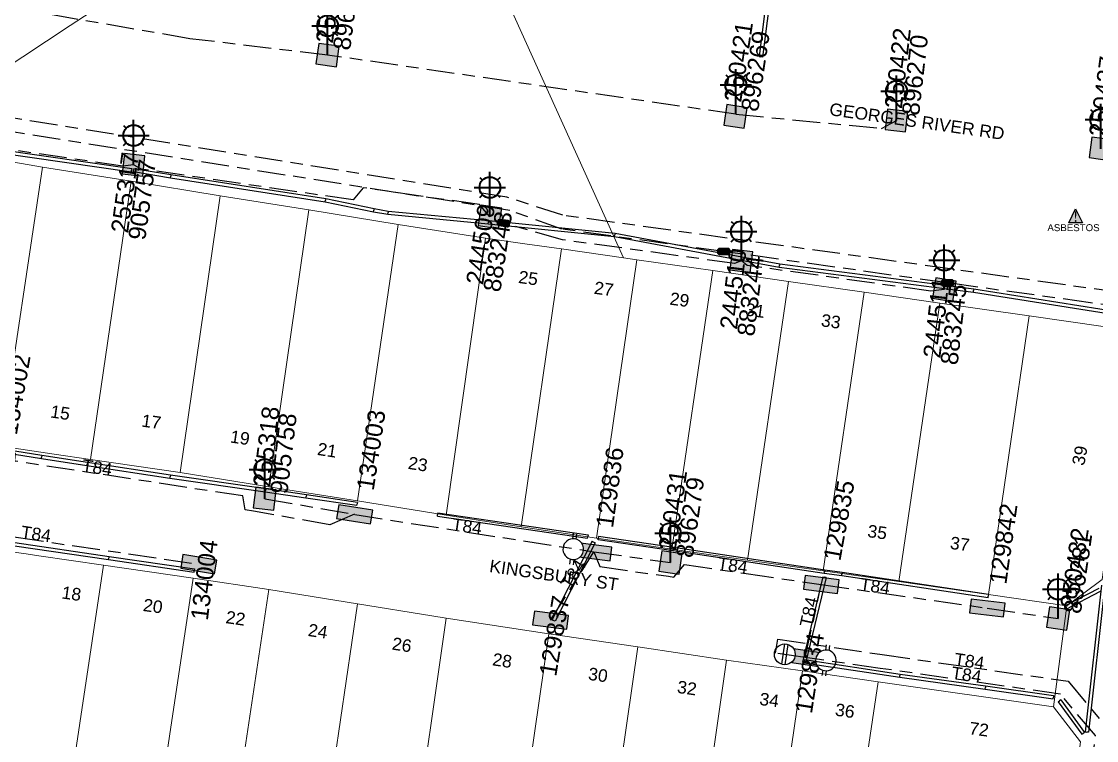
# Model space of a CAD drawing. Header units: metres. Extents: x 299140 to 300955, y 6226202 to 6227439.
# Drawn here: x 299967.4 to 300122.3, y 6226900.2 to 6227003.8 of the extents above; entities that cross this region are included whole.
import ezdxf
from ezdxf.enums import TextEntityAlignment as Align

# ---------------------------------------------------------------- set-up
doc = ezdxf.new("R2010")
doc.units = ezdxf.units.M
doc.linetypes.add('Cable Exist UG', pattern=[8.2, 4, -1.2, 1.8, -1.2])
doc.layers.get('0').update_dxf_attribs({"color": 6})
doc.layers.add('Cadastre Land Parcels_SP_EXT', color=9, linetype='Continuous', lineweight=5)
doc.layers.add('Cadastre Roads_SP_EXT', color=9, linetype='Continuous', lineweight=5)
for name, color, linetype in [('Duct_SP_EXT', 7, 'Continuous'), ('Equip_HV_EXT', 7, 'Continuous'), ('Equip_LV_EXT', 7, 'Continuous'), ('Equip_SL_EXT', 7, 'Continuous'), ('Equip_SP_SL_EXT', 7, 'Continuous'), ('Mains_HV_EXT', 7, 'Continuous'), ('Mains_LV_EXT', 7, 'Continuous'), ('Mains_LV_SL_EXT', 7, 'Continuous'), ('Mains_SL_EXT', 7, 'Continuous'), ('SupportsUG_SP_LV_EXT', 7, 'Continuous'), ('SupportsUG_SP_LV_SL_EXT', 7, 'Continuous')]:
    doc.layers.add(name, color=color, linetype=linetype)
doc.styles.add('COLUMN_LABEL', font='arial.ttf')
doc.styles.add('iecARIAL', font='arial.ttf', dxfattribs={"height": 2})
doc.styles.add('iecNAME', font='times.ttf')
doc.styles.add('POLE_LABEL', font='arial.ttf')
doc.styles.get("Standard").update_dxf_attribs({"font": 'arial.ttf'})

# ---------------------------------------------------------------- blocks, each defined once
blk = doc.blocks.new('COLUMN_EXT')
blk.add_hatch(color=256).paths.add_polyline_path([(-1.49, 1.48), (-1.49, -1.49), (1.48, -1.49), (1.48, 1.48)])
blk.add_lwpolyline([(-1.49, -1.49), (1.48, -1.49), (1.48, 1.48), (-1.49, 1.48)], close=True)
for tag, height, style, flags, p in [('ASSET_NUM', 2.5, 'COLUMN_LABEL', 8, (2, 2)), ('STRUCTURE_PLANT_NUMBER', 0.2, 'POLE_LABEL', 9, (1.81, 0.03)), ('STREET_CODE', 0.2, 'COLUMN_LABEL', 9, (1.81, -0.2))]:
    blk.add_attdef(tag, text='', height=height, dxfattribs=dict(style=style, flags=flags)).set_placement(p, align=Align.MIDDLE_LEFT)
at = {"flags": 9}
for tag, p in [('COLUMN_TYPE', (1.81, -0.4)), ('OWNED_BY', (1.81, -0.6)), ('STATE', (1.81, -0.8)), ('USAGE', (1.81, -1)), ('STREETNAME', (1.81, -1.6)), ('LEGEND', (1.81, -1.2)), ('LOCATION', (1.81, -1.4)), ('SUBURB', (1.81, -1.8)), ('NOTES', (1.81, -2))]:
    blk.add_attdef(tag, text='', height=0.2, dxfattribs=at).set_placement(p, align=Align.MIDDLE_LEFT)
at = {"flags": 1}
blk.add_attdef('Z', (1.81, -2.35), '', height=0.2, dxfattribs=at)
blk = doc.blocks.new('PILLAR_EXT')
blk.add_hatch(color=256).paths.add_polyline_path([(-2.475, 0.99), (-2.475, -0.99), (2.475, -0.99), (2.475, 0.99)])
blk.add_lwpolyline([(-2.475, -0.99), (2.475, -0.99), (2.475, 0.99), (-2.475, 0.99)], close=True)
at = {"style": 'iecARIAL', "flags": 8}
blk.add_attdef('ASSET_NUM', (1.5, 3.5), '', height=2.5, dxfattribs=at)
for tag, p, flags in [('OWNED_BY', (0, -0.2), 9), ('STATE', (0, -0.4), 9), ('SUPPORT_TYPE', (0, -0.6), 9), ('USAGE', (0, -0.8), 9), ('LEGEND', (0, -1), 9), ('LOCATION', (0, -1.2), 9), ('NOTES', (0, -1.4), 9), ('PARENT', (0, -1.6), 9), ('STREETNAME', (0, -1.8), 9), ('SUBURB', (0, -2), 1)]:
    blk.add_attdef(tag, p, '', height=0.2, dxfattribs=dict(flags=flags))
blk = doc.blocks.new('SL_LANTERN_EXT')
at = {"lineweight": 40}
for p, q in [((0, 1.97), (0, 6.47)), ((-1.46, 5.68), (-1.06, 5.28)), ((1.46, 5.68), (1.06, 5.28)), ((-2.25, 4.22), (2.25, 4.22)), ((-1.46, 2.76), (-1.06, 3.16)), ((1.46, 2.76), (1.06, 3.16)), ((0, 0), (0, 2.72))]:
    blk.add_line(p, q, dxfattribs=at)
blk.add_circle((0, 4.22), 1.5, dxfattribs=at)
at = {"style": 'iecARIAL', "flags": 8}
blk.add_attdef('ASSET_NUM', (1.5, 1.5), '', height=2.5, dxfattribs=at)
for tag, p, height, flags in [('OPERATING_VOLTAGE', (0.98, -1.65), 0.2, 9), ('CONSTRUCTED_VOLTAGE', (0.98, -0.65), 0.2, 9), ('CONTROL_TYPE', (0.98, -0.85), 0.2, 9), ('LANTERN_PURPOSE', (0.98, -1.05), 0.2, 9), ('LANTERN_TYPE', (0.98, -1.25), 0.2, 9), ('NO_PHASES', (0.98, -1.45), 0.2, 9), ('LNUMBER', (2.18, -3.25), 2.5, 8), ('ORIENTATION', (0.98, -1.85), 0.2, 9), ('OWNED_BY', (0.98, -2.05), 0.2, 9), ('STATE', (0.98, -2.25), 0.2, 9), ('USAGE', (0.98, -2.45), 0.2, 9), ('CEXIST', (0.98, -2.65), 0.2, 9), ('CNEW', (0.98, -2.85), 0.2, 9), ('CNUMBER', (0.98, -3.05), 0.2, 9), ('CREMOVE', (0.98, -3.25), 0.2, 9), ('CREPLACE', (0.98, -3.45), 0.2, 9), ('LKINGHEIGHT', (0.98, -3.65), 0.2, 9), ('LBRACKET', (0.98, -3.85), 0.2, 9), ('LBRACKETVOCAB', (0.98, -4.05), 0.2, 9), ('LCATEGORY', (0.98, -4.25), 0.2, 9), ('LCHARGE1', (0.98, -4.45), 0.2, 9), ('LCHARGE1PERCENT', (0.98, -4.65), 0.2, 9), ('LCHARGE2', (0.98, -4.85), 0.2, 9), ('LCHARGE2PERCENT', (0.98, -5.05), 0.2, 9), ('LCHARGE3', (0.98, -5.25), 0.2, 9), ('LCHARGE3PERCENT', (0.98, -5.45), 0.2, 9), ('LEXIST', (0.98, -5.65), 0.2, 9), ('LLAMP', (0.98, -5.85), 0.2, 9), ('LLAMPVOCAB', (0.98, -6.05), 0.2, 9), ('LMAST', (0.98, -6.25), 0.2, 9), ('LMASTVOCAB', (0.98, -6.45), 0.2, 9), ('LNEW', (0.98, -6.65), 0.2, 9), ('LANTNUMBER', (0.98, -6.85), 0.2, 9), ('LOUTREACH', (0.98, -7.25), 0.2, 9), ('LOUTREACHVOCAB', (0.98, -7.45), 0.2, 9), ('LRATECODE', (0.98, -7.65), 0.2, 9), ('LREMOVE', (0.98, -7.85), 0.2, 9), ('STREETNAME', (0.98, -9.25), 0.2, 9), ('SUBURB', (0.98, -9.45), 0.2, 1), ('LREPLACE', (0.98, -8.05), 0.2, 9), ('LTYPE', (0.98, -8.25), 0.2, 9), ('LTYPEVOCAB', (0.98, -8.45), 0.2, 9), ('LEGEND', (0.98, -8.65), 0.2, 9), ('LOCATION', (0.98, -8.85), 0.2, 9), ('NOTES', (0.98, -9.05), 0.2, 9)]:
    blk.add_attdef(tag, p, '', height=height, dxfattribs=dict(flags=flags))
blk = doc.blocks.new('HV_STJ_EXT')
h = blk.add_hatch(color=256)
edge = h.paths.add_edge_path()
edge.add_ellipse((-0.59, 0.13), major_axis=(0.226, 0.226), ratio=1, start_angle=45, end_angle=135)
edge.add_line((-0.91, 0.13), (-0.91, -0.13))
edge.add_ellipse((-0.59, -0.13), major_axis=(0.226, 0.226), ratio=1, start_angle=135, end_angle=225)
edge.add_line((-0.59, -0.45), (0.59, -0.45))
edge.add_ellipse((0.59, -0.13), major_axis=(-0.226, 0.226), ratio=1, start_angle=135, end_angle=225)
edge.add_line((0.91, -0.13), (0.91, 0.13))
edge.add_ellipse((0.59, 0.13), major_axis=(-0.226, 0.226), ratio=1, start_angle=225, end_angle=315)
edge.add_line((0.59, 0.45), (-0.59, 0.45))
blk.add_lwpolyline([(-0.91, 0.13), (-0.91, -0.13, 0.414214), (-0.59, -0.45), (0.59, -0.45, 0.414214), (0.91, -0.13), (0.91, 0.13, 0.414214), (0.59, 0.45), (-0.59, 0.45, 0.414214)], format="xyb", close=True)
for tag, flags, p in [('ORIENTATION', 9, (1.5, 0)), ('Z', 1, (1.5, -0.8)), ('USAGE', 9, (1.5, -0.2)), ('LEGEND', 9, (1.5, -0.4)), ('NOTES', 9, (1.5, -0.6))]:
    blk.add_attdef(tag, text='', height=0.2, dxfattribs=dict(flags=flags)).set_placement(p, align=Align.MIDDLE_LEFT)
blk = doc.blocks.new('SL_STJ_EXT')
h = blk.add_hatch(color=256)
edge = h.paths.add_edge_path()
edge.add_ellipse((-0.59, 0.13), major_axis=(0.226, 0.226), ratio=1, start_angle=45, end_angle=135)
edge.add_line((-0.91, 0.13), (-0.91, -0.13))
edge.add_ellipse((-0.59, -0.13), major_axis=(0.226, 0.226), ratio=1, start_angle=135, end_angle=225)
edge.add_line((-0.59, -0.45), (0.59, -0.45))
edge.add_ellipse((0.59, -0.13), major_axis=(-0.226, 0.226), ratio=1, start_angle=135, end_angle=225)
edge.add_line((0.91, -0.13), (0.91, 0.13))
edge.add_ellipse((0.59, 0.13), major_axis=(-0.226, 0.226), ratio=1, start_angle=225, end_angle=315)
edge.add_line((0.59, 0.45), (-0.59, 0.45))
blk.add_lwpolyline([(-0.91, 0.13), (-0.91, -0.13, 0.414214), (-0.59, -0.45), (0.59, -0.45, 0.414214), (0.91, -0.13), (0.91, 0.13, 0.414214), (0.59, 0.45), (-0.59, 0.45, 0.414214)], format="xyb", close=True)
at = {"flags": 1}
blk.add_attdef('Z', (0, 0), '', height=0.2, dxfattribs=at)
at = {"flags": 9}
for tag, p in [('ORIENTATION', (0, 0)), ('USAGE', (0, -0.2)), ('LEGEND', (0, -0.4)), ('NOTES', (0, -0.6))]:
    blk.add_attdef(tag, text='', height=0.2, dxfattribs=at).set_placement(p, align=Align.MIDDLE_LEFT)
blk = doc.blocks.new('WARNING_FEATURE_EXT')
h = blk.add_hatch(color=2)
h.dxf.hatch_style = 1
h.paths.add_polyline_path([(0, 1.99), (-0.99, 0), (1, 0)])
at = {"color": 18, "true_color": 0x000000}
blk.add_lwpolyline([(-0.99, 0), (0, 1.99), (1, 0)], close=True, dxfattribs=at)
at = {"color": 18, "true_color": 0x000000, "insert": (0, 0.87), "char_height": 1.5, "attachment_point": 5, "line_spacing_factor": 1.5, "style": 'iecNAME'}
blk.add_mtext_dynamic_manual_height_columns('!', width=1.5, gutter_width=4, heights=[0], dxfattribs=at)
at = {"color": 2, "flags": 1}
for tag, p in [('STATE', (1.19, 2.01)), ('HAZMAT_ID', (1.19, 0.72))]:
    blk.add_attdef(tag, p, '', height=0.8, dxfattribs=at)
at = {"color": 2}
blk.add_attdef('WARNING_TYPE', text='', height=1, dxfattribs=at).set_placement((-4.07, -1.22), (4.88, -1.22), align=Align.ALIGNED)
at = {"color": 2, "flags": 1}
blk.add_attdef('WARNING_DESC', text='', height=0.8, dxfattribs=at).set_placement((1.19, -0.56), align=Align.MIDDLE_CENTER)
blk = doc.blocks.new('LV_UG_LINKS_OPEN_EXT')
for p, q in [((-0.25, 1.47), (-0.25, 2.22)), ((0.25, 1.47), (0.25, 2.22)), ((-0.25, -1.47), (-0.25, -2.22)), ((0.25, -1.47), (0.25, -2.22))]:
    blk.add_line(p, q)
at = {"flags": 9}
for tag, p in [('ACTUAL_STATUS', (0, 0)), ('CONSTRUCTED_VOLTAGE', (0, -0.2)), ('OPERATING_VOLTAGE', (0, -0.6)), ('ORIENTATION', (0, -0.8)), ('STATE', (0, -1)), ('SWITCH_TYPE', (0, -1.2)), ('NO_PHASES', (0, -0.4)), ('USAGE', (0, -1.4)), ('NOTES', (0, -1.6))]:
    blk.add_attdef(tag, text='', height=0.2, dxfattribs=at).set_placement(p, align=Align.MIDDLE_LEFT)
at = {"flags": 1}
blk.add_attdef('Z', (0, 0), '', height=0.2, dxfattribs=at)
blk.add_wipeout([(-0.25, 1.47), (-0.43, 1.43), (-0.61, 1.36), (-0.77, 1.28), (-0.93, 1.17), (-1.07, 1.05), (-1.19, 0.9), (-1.29, 0.75), (-1.38, 0.58), (-1.44, 0.4), (-1.48, 0.22), (-1.49, 0.03), (-1.49, -0.16), (-1.45, -0.34), (-1.4, -0.52), (-1.32, -0.69), (-1.23, -0.85), (-1.11, -1), (-0.98, -1.13), (-0.83, -1.24), (-0.66, -1.34), (-0.49, -1.41), (-0.31, -1.46), (-0.13, -1.49), (0.06, -1.49), (0.25, -1.47), (0.43, -1.43), (0.61, -1.36), (0.77, -1.28), (0.93, -1.17), (1.07, -1.05), (1.19, -0.9), (1.29, -0.75), (1.38, -0.58), (1.44, -0.4), (1.48, -0.22), (1.49, -0.03), (1.49, 0.16), (1.45, 0.34), (1.4, 0.52), (1.32, 0.69), (1.23, 0.85), (1.11, 1), (0.98, 1.13), (0.83, 1.24), (0.66, 1.34), (0.49, 1.41), (0.31, 1.46), (0.13, 1.49), (-0.06, 1.49)])
blk.add_lwpolyline([(0, -1.49, 1), (0, 1.49, 1)], format="xyb", close=True)
blk = doc.blocks.new('LV_UG_LINKS_CLOSED_EXT')
blk.add_wipeout([(-1.06, 1.06), (-1.18, 0.92), (-1.29, 0.76), (-1.37, 0.59), (-1.43, 0.42), (-1.48, 0.23), (-1.49, 0.05), (-1.49, -0.14), (-1.46, -0.33), (-1.41, -0.51), (-1.33, -0.68), (-1.24, -0.84), (-1.12, -0.99), (-0.99, -1.12), (-0.84, -1.24), (-0.68, -1.33), (-0.51, -1.41), (-0.33, -1.46), (-0.14, -1.49), (0.05, -1.49), (0.23, -1.48), (0.42, -1.43), (0.59, -1.37), (0.76, -1.29), (0.92, -1.18), (1.06, -1.06), (1.18, -0.92), (1.29, -0.76), (1.37, -0.59), (1.43, -0.42), (1.48, -0.23), (1.49, -0.05), (1.49, 0.14), (1.46, 0.33), (1.41, 0.51), (1.33, 0.68), (1.24, 0.84), (1.12, 0.99), (0.99, 1.12), (0.84, 1.24), (0.68, 1.33), (0.51, 1.41), (0.33, 1.46), (0.14, 1.49), (-0.05, 1.49), (-0.23, 1.48), (-0.42, 1.43), (-0.59, 1.37), (-0.76, 1.29), (-0.92, 1.18)])
for p, q in [((-0.25, -1.48), (-0.25, 1.48)), ((0.25, -1.48), (0.25, 1.48))]:
    blk.add_line(p, q)
blk.add_circle((0, 0), 1.5)
at = {"flags": 9}
for tag, p in [('ACTUAL_STATUS', (0, 0)), ('CONSTRUCTED_VOLTAGE', (0, -0.2)), ('OPERATING_VOLTAGE', (0, -0.6)), ('ORIENTATION', (0, -0.8)), ('STATE', (0, -1)), ('SWITCH_TYPE', (0, -1.2)), ('NO_PHASES', (0, -0.4)), ('USAGE', (0, -1.4)), ('NOTES', (0, -1.6))]:
    blk.add_attdef(tag, text='', height=0.2, dxfattribs=at).set_placement(p, align=Align.MIDDLE_LEFT)
at = {"flags": 1}
blk.add_attdef('Z', (0, 0), '', height=0.2, dxfattribs=at)

msp = doc.modelspace()

# ---------------------------------------------------------------- linework, layer by layer
at = {"layer": 'Cadastre Land Parcels_SP_EXT', "linetype": 'Continuous'}
for points in [[(299970.42, 6226982.82), (299959.63, 6226984.71), (299953.54, 6226944.55), (299955.35, 6226944.22), (299957.17, 6226943.89), (299958.98, 6226943.58), (299960.8, 6226943.27), (299962.61, 6226942.97), (299964.43, 6226942.67), (299970.42, 6226982.82)], [(299983.22, 6226980.81), (299970.42, 6226982.82), (299964.43, 6226942.67), (299966.35, 6226942.37), (299968.27, 6226942.07), (299970.19, 6226941.78), (299972.12, 6226941.5), (299977.34, 6226940.74), (299983.22, 6226980.81)], [(299996.03, 6226978.69), (299983.22, 6226980.81), (299977.34, 6226940.74), (299990.25, 6226938.86), (299996.03, 6226978.69)], [(300008.83, 6226976.68), (299996.03, 6226978.69), (299990.25, 6226938.86), (300003.03, 6226936.8), (300008.83, 6226976.68)], [(300021.69, 6226974.57), (300008.83, 6226976.68), (300003.03, 6226936.8), (300015.8, 6226934.74), (300021.69, 6226974.57)], [(300034.28, 6226972.61), (300021.69, 6226974.57), (300015.8, 6226934.74), (300028.58, 6226932.68), (300034.28, 6226972.61)], [(300045.19, 6226971.04), (300039.93, 6226971.8), (300034.28, 6226972.61), (300028.58, 6226932.68), (300039.41, 6226931), (300045.19, 6226971.04)], [(300056.09, 6226969.48), (300054.15, 6226969.76), (300045.19, 6226971.04), (300039.41, 6226931), (300050.25, 6226929.4), (300056.09, 6226969.48)], [(300067, 6226967.92), (300056.09, 6226969.48), (300050.25, 6226929.4), (300061.11, 6226927.8), (300067, 6226967.92)], [(300077.91, 6226966.36), (300067, 6226967.92), (300061.11, 6226927.8), (300072.02, 6226926.24), (300077.91, 6226966.36)], [(300088.82, 6226964.8), (300077.91, 6226966.36), (300072.02, 6226926.24), (300082.92, 6226924.68), (300088.82, 6226964.8)], [(300099.72, 6226963.24), (300088.82, 6226964.8), (300082.92, 6226924.68), (300093.83, 6226923.12), (300099.72, 6226963.24)], [(300112.61, 6226961.4), (300099.72, 6226963.24), (300093.83, 6226923.12), (300106.72, 6226921.28), (300112.61, 6226961.4)], [(300123.1, 6226923.45), (300127.24, 6226953.28), (300127.45, 6226954.76), (300123.6, 6226959.83), (300112.61, 6226961.4), (300106.72, 6226921.28), (300118.02, 6226919.66), (300123.1, 6226923.45)], [(299979.23, 6226925.5), (299969.9, 6226926.85), (299968.1, 6226927.12), (299966.31, 6226927.39), (299960.91, 6226893.74), (299974.18, 6226891.82), (299979.23, 6226925.5)], [(299992.15, 6226923.63), (299979.23, 6226925.5), (299974.18, 6226891.82), (299981.09, 6226890.82), (299987.09, 6226889.96), (299992.15, 6226923.63)], [(300003.05, 6226922), (299992.15, 6226923.63), (299987.09, 6226889.96), (299992.33, 6226889.2), (299998.02, 6226888.38), (300003.05, 6226922)], [(300015.82, 6226919.94), (300003.05, 6226922), (299998.02, 6226888.38), (300005.62, 6226887.28), (300010.93, 6226886.51), (300015.82, 6226919.94)], [(300028.6, 6226917.88), (300026.51, 6226918.21), (300015.82, 6226919.94), (300010.93, 6226886.51), (300020.43, 6226885.14), (300023.85, 6226884.64), (300028.6, 6226917.88)], [(300043.37, 6226915.61), (300028.6, 6226917.88), (300023.85, 6226884.64), (300038.6, 6226882.32), (300043.37, 6226915.61)], [(300056.19, 6226913.72), (300043.37, 6226915.61), (300038.6, 6226882.32), (300049.45, 6226880.7), (300051.42, 6226880.41), (300056.19, 6226913.72)], [(300069.01, 6226911.83), (300056.19, 6226913.72), (300051.42, 6226880.41), (300064.24, 6226878.52), (300069.01, 6226911.83)], [(300079.92, 6226910.27), (300069.01, 6226911.83), (300064.24, 6226878.52), (300075.09, 6226876.92), (300079.92, 6226910.27)], [(300086.5, 6226879.18), (300088.22, 6226890.97), (300090.83, 6226908.71), (300079.92, 6226910.27), (300075.09, 6226876.92), (300085.94, 6226875.32), (300086.5, 6226879.18)], [(300119.98, 6226900.03), (300116.08, 6226905.1), (300090.83, 6226908.71), (300088.22, 6226890.97), (300118.35, 6226887.23), (300119.98, 6226900.03)]]:
    msp.add_lwpolyline(points, close=True, dxfattribs=at)
at = {"layer": 'Cadastre Roads_SP_EXT', "linetype": 'Continuous'}
for points in [[(299959.79, 6226985.84), (299950.37, 6226987.36), (299974.43, 6227003.22), (300001.37, 6227020.79), (299916.94, 6227032.59), (299916.14, 6227032.7), (299898.09, 6226995.39), (299897.38, 6226993.92), (299897.85, 6226993.91), (299898.32, 6226993.9), (299898.79, 6226993.88), (299899.26, 6226993.85), (299899.73, 6226993.82), (299900.19, 6226993.77), (299900.66, 6226993.72), (299901.13, 6226993.66), (299901.59, 6226993.59), (299910.26, 6226992.25), (299923.09, 6226990.27), (299935.92, 6226988.28), (299948.75, 6226986.3), (299959.63, 6226984.71), (299959.79, 6226985.84)], [(300123.66, 6226960.69), (300126.72, 6226982.12), (300130.31, 6227007.68), (300102.96, 6227011.45), (300079.5, 6227014.68), (300075.83, 6227015.33), (300051.91, 6227018.68), (300033.88, 6227021.21), (300033.14, 6227016.19), (300043.35, 6226993.63), (300053.67, 6226970.84), (300054.15, 6226969.76), (300056.09, 6226969.48), (300067, 6226967.92), (300077.91, 6226966.36), (300088.82, 6226964.8), (300099.72, 6226963.24), (300112.61, 6226961.4), (300123.6, 6226959.83), (300123.66, 6226960.69)]]:
    msp.add_lwpolyline(points, close=True, dxfattribs=at)
msp.add_lwpolyline([(299966.31, 6226927.39), (299968.1, 6226927.12), (299969.9, 6226926.85), (299979.23, 6226925.5), (299992.15, 6226923.63), (300003.05, 6226922), (300015.82, 6226919.94), (300026.51, 6226918.21), (300028.6, 6226917.88), (300043.37, 6226915.61), (300056.19, 6226913.72), (300069.01, 6226911.83), (300079.92, 6226910.27), (300090.83, 6226908.71), (300116.08, 6226905.1), (300118.02, 6226919.66), (300118.02, 6226919.66), (300106.72, 6226921.28), (300093.83, 6226923.12), (300082.92, 6226924.68), (300072.02, 6226926.24), (300061.11, 6226927.8), (300050.25, 6226929.4), (300039.41, 6226931), (300028.58, 6226932.68), (300015.8, 6226934.74), (300003.03, 6226936.8), (299990.25, 6226938.86), (299977.34, 6226940.74), (299972.12, 6226941.5), (299970.19, 6226941.78), (299968.27, 6226942.07), (299966.35, 6226942.37)], dxfattribs=at)
at = {"layer": 'Duct_SP_EXT'}
for p, q in [((300075.37, 6227012.04), (300073.7, 6226998.75)), ((300075.84, 6227011.98), (300074.18, 6226998.69)), ((300073.7, 6226998.75), (300073.94, 6226998.72)), ((300074.18, 6226998.69), (300073.94, 6226998.72)), ((299910.05, 6226992.6), (299983.25, 6226982.17)), ((299910.12, 6226993.08), (299983.32, 6226982.65)), ((299983.25, 6226982.17), (299983.28, 6226982.41)), ((299983.32, 6226982.65), (299983.28, 6226982.41)), ((299983.53, 6226982.18), (299983.57, 6226982.41)), ((299983.61, 6226982.65), (299983.57, 6226982.41)), ((299983.61, 6226982.65), (299988.94, 6226981.76)), ((299983.53, 6226982.18), (299988.87, 6226981.28)), ((299988.87, 6226981.28), (299988.91, 6226981.52)), ((299988.87, 6226981.28), (300011.16, 6226977.85)), ((299988.94, 6226981.76), (299988.91, 6226981.52)), ((299988.94, 6226981.76), (300011.25, 6226978.32)), ((300011.16, 6226977.85), (300011.2, 6226978.08)), ((300011.16, 6226977.85), (300018.12, 6226976.4)), ((300011.25, 6226978.32), (300011.2, 6226978.08)), ((300011.25, 6226978.32), (300018.21, 6226976.87)), ((300018.12, 6226976.4), (300018.16, 6226976.64)), ((300018.12, 6226976.4), (300018.16, 6226976.64)), ((300018.12, 6226976.4), (300020.19, 6226976.04)), ((300018.21, 6226976.88), (300018.16, 6226976.64)), ((300018.21, 6226976.87), (300018.16, 6226976.64)), ((300018.21, 6226976.88), (300020.26, 6226976.51)), ((300020.19, 6226976.04), (300020.23, 6226976.28)), ((300020.26, 6226976.51), (300020.23, 6226976.28)), ((300020.26, 6226976.51), (300034.71, 6226975.13)), ((300020.19, 6226976.04), (300034.67, 6226974.65)), ((300034.67, 6226974.65), (300034.69, 6226974.89)), ((300034.67, 6226974.65), (300034.69, 6226974.89)), ((300034.67, 6226974.65), (300052.87, 6226972.86)), ((300034.71, 6226975.13), (300034.69, 6226974.89)), ((300034.72, 6226975.13), (300034.69, 6226974.89)), ((300034.72, 6226975.13), (300052.94, 6226973.33)), ((300052.94, 6226973.33), (300052.91, 6226973.09)), ((300052.94, 6226973.33), (300071.21, 6226969.92)), ((300052.87, 6226972.86), (300052.91, 6226973.09)), ((300052.87, 6226972.86), (300071.12, 6226969.44)), ((300071.12, 6226969.44), (300071.16, 6226969.68)), ((300071.12, 6226969.44), (300071.16, 6226969.68)), ((300071.12, 6226969.44), (300076.57, 6226968.42)), ((300071.21, 6226969.92), (300071.16, 6226969.68)), ((300071.21, 6226969.92), (300071.16, 6226969.68)), ((300071.21, 6226969.92), (300076.65, 6226968.9)), ((300076.57, 6226968.42), (300076.61, 6226968.66)), ((300076.65, 6226968.9), (300076.61, 6226968.66)), ((300076.65, 6226968.9), (300100.48, 6226965.84)), ((300076.57, 6226968.42), (300100.41, 6226965.36)), ((300100.41, 6226965.36), (300100.45, 6226965.6)), ((300100.41, 6226965.36), (300100.45, 6226965.6)), ((300100.41, 6226965.36), (300104.56, 6226964.83)), ((300100.48, 6226965.84), (300100.45, 6226965.6)), ((300100.48, 6226965.84), (300100.45, 6226965.6)), ((300100.48, 6226965.84), (300104.62, 6226965.31)), ((300104.56, 6226964.83), (300104.59, 6226965.07)), ((300104.56, 6226964.83), (300126.94, 6226961.27)), ((300104.62, 6226965.31), (300104.59, 6226965.07)), ((300104.62, 6226965.31), (300127.02, 6226961.74)), ((299970.34, 6226941.29), (299964.02, 6226942.3)), ((299970.27, 6226940.82), (299963.94, 6226941.83)), ((299970.27, 6226940.82), (299970.3, 6226941.05)), ((299976.83, 6226939.81), (299970.27, 6226940.82)), ((299970.34, 6226941.29), (299970.3, 6226941.05)), ((299976.91, 6226940.29), (299970.34, 6226941.29)), ((299976.83, 6226939.81), (299976.87, 6226940.05)), ((299976.83, 6226939.81), (299976.87, 6226940.05)), ((299988.8, 6226937.99), (299976.83, 6226939.81)), ((299976.91, 6226940.29), (299976.87, 6226940.05)), ((299976.91, 6226940.29), (299976.87, 6226940.05)), ((299988.87, 6226938.46), (299976.91, 6226940.29)), ((299988.8, 6226937.99), (299988.83, 6226938.22)), ((300002.52, 6226936), (299988.8, 6226937.99)), ((299988.87, 6226938.46), (299988.83, 6226938.22)), ((300002.59, 6226936.48), (299988.87, 6226938.46)), ((300002.52, 6226936), (300002.55, 6226936.24)), ((300002.52, 6226936), (300002.55, 6226936.24)), ((300008.39, 6226935.16), (300002.52, 6226936)), ((300002.59, 6226936.48), (300002.55, 6226936.24)), ((300002.59, 6226936.48), (300002.55, 6226936.24)), ((300008.46, 6226935.63), (300002.59, 6226936.48)), ((300008.39, 6226935.16), (300008.42, 6226935.39)), ((300015.74, 6226934.07), (300008.39, 6226935.16)), ((300008.46, 6226935.63), (300008.42, 6226935.39)), ((300015.81, 6226934.54), (300008.46, 6226935.63)), ((300015.81, 6226934.54), (300015.77, 6226934.31)), ((300015.74, 6226934.07), (300015.77, 6226934.31)), ((300027.4, 6226933.02), (300027.36, 6226932.78)), ((300027.33, 6226932.54), (300027.36, 6226932.78)), ((299966.39, 6226928.27), (299979.95, 6226926.29)), ((299966.47, 6226928.75), (299980.02, 6226926.76)), ((300049.63, 6226928.94), (300049.84, 6226928.83)), ((300050.06, 6226928.72), (300049.84, 6226928.83)), ((300050.48, 6226929.14), (300050.52, 6226929.38)), ((300061.29, 6226927.54), (300050.48, 6226929.14)), ((300050.55, 6226929.62), (300050.52, 6226929.38)), ((300061.36, 6226928.02), (300050.55, 6226929.62)), ((299980.02, 6226926.76), (299979.99, 6226926.53)), ((299980.02, 6226926.76), (299979.99, 6226926.53)), ((299980.02, 6226926.76), (299992.34, 6226924.96)), ((300061.29, 6226927.54), (300061.33, 6226927.78)), ((300061.29, 6226927.54), (300061.33, 6226927.78)), ((300083.07, 6226924.31), (300061.29, 6226927.54)), ((300061.36, 6226928.02), (300061.33, 6226927.78)), ((300061.36, 6226928.02), (300061.33, 6226927.78)), ((300083.14, 6226924.79), (300061.36, 6226928.02)), ((299979.95, 6226926.29), (299979.99, 6226926.53)), ((299979.95, 6226926.29), (299979.99, 6226926.53)), ((299979.95, 6226926.29), (299992.27, 6226924.49)), ((299992.27, 6226924.49), (299992.3, 6226924.72)), ((299992.34, 6226924.96), (299992.3, 6226924.72)), ((300082.87, 6226923.81), (300083.1, 6226923.75)), ((300083.07, 6226924.31), (300083.11, 6226924.55)), ((300083.07, 6226924.31), (300083.11, 6226924.55)), ((300085.59, 6226923.94), (300083.07, 6226924.31)), ((300083.34, 6226923.7), (300083.1, 6226923.75)), ((300083.14, 6226924.79), (300083.11, 6226924.55)), ((300083.14, 6226924.79), (300083.11, 6226924.55)), ((300085.66, 6226924.42), (300083.14, 6226924.79)), ((300085.59, 6226923.94), (300085.62, 6226924.18)), ((300106.68, 6226920.8), (300085.59, 6226923.94)), ((300085.66, 6226924.42), (300085.62, 6226924.18)), ((300106.75, 6226921.27), (300085.66, 6226924.42)), ((300122.62, 6226922.14), (300117.79, 6226919.63)), ((300123.02, 6226922.62), (300120.66, 6226901.49)), ((300123.5, 6226922.56), (300121.13, 6226901.44)), ((300106.68, 6226920.8), (300106.71, 6226921.03)), ((300106.75, 6226921.27), (300106.71, 6226921.03)), ((300122.84, 6226921.72), (300117.87, 6226919.13)), ((300117.69, 6226919.15), (300117.72, 6226919.39)), ((300117.87, 6226919.13), (300117.69, 6226919.15)), ((300117.75, 6226919.63), (300117.72, 6226919.39)), ((300117.79, 6226919.63), (300117.75, 6226919.63)), ((300117.79, 6226919.63), (300117.83, 6226919.38)), ((300117.87, 6226919.13), (300117.83, 6226919.38)), ((300043.86, 6226917.65), (300044.07, 6226917.54)), ((300044.29, 6226917.43), (300044.07, 6226917.54)), ((300079.92, 6226911.52), (300080.15, 6226911.46)), ((300080.38, 6226911.4), (300080.15, 6226911.46)), ((300080.17, 6226911.44), (300080.2, 6226911.67)), ((300080.24, 6226911.91), (300080.2, 6226911.67)), ((300094.01, 6226909.81), (300093.98, 6226909.58)), ((300094.01, 6226909.81), (300106.31, 6226908.11)), ((300093.94, 6226909.34), (300093.98, 6226909.58)), ((300093.94, 6226909.34), (300106.24, 6226907.64)), ((300106.31, 6226908.11), (300106.28, 6226907.88)), ((300106.31, 6226908.11), (300116.11, 6226906.71)), ((300106.24, 6226907.64), (300106.28, 6226907.88)), ((300106.24, 6226907.64), (300116.05, 6226906.24)), ((300116.11, 6226906.71), (300116.08, 6226906.47)), ((300116.05, 6226906.24), (300116.08, 6226906.47)), ((300116.79, 6226905.83), (300116.98, 6226905.97)), ((300116.79, 6226905.83), (300120.19, 6226901.13)), ((300117.17, 6226906.12), (300116.98, 6226905.97)), ((300117.17, 6226906.12), (300120.57, 6226901.41)), ((300120.19, 6226901.13), (300120.38, 6226901.27)), ((300120.57, 6226901.41), (300120.38, 6226901.27)), ((300120.66, 6226901.49), (300120.9, 6226901.46)), ((300121.13, 6226901.44), (300120.9, 6226901.46))]:
    msp.add_line(p, q, dxfattribs=at)
at = {"layer": 'Mains_HV_EXT', "linetype": 'Cable Exist UG'}
for points in [[(300126.11, 6226966.68), (300125.93, 6226964.74), (300045.41, 6226975.9), (300037.36, 6226978.51), (299946.93, 6226992.95), (299946.93, 6226992.95), (299907.65, 6226998.98)], [(300068.59, 6226970.68), (300045.27, 6226973.9), (300037.78, 6226976.58), (299947.11, 6226990.9), (299947.11, 6226990.9), (299910.78, 6226996.48)], [(300100.83, 6226966.15), (300068.59, 6226970.68)], [(300356.81, 6226950.1), (300356.82, 6226950.06), (300356.84, 6226947.47), (300349.01, 6226947.82), (300334.15, 6226948.1), (300261.09, 6226943.29), (300159.32, 6226957.74), (300121.44, 6226963.29), (300100.83, 6226966.15)]]:
    msp.add_lwpolyline(points, dxfattribs=at)
at = {"layer": 'Mains_LV_EXT', "linetype": 'Cable Exist UG'}
for points in [[(300015.41, 6226932.82), (300011.82, 6226931.31), (300011.82, 6226931.31), (300000.84, 6226933.27), (299999.64, 6226933.45), (299999.32, 6226935.46), (299963.99, 6226940.85)], [(299939.32, 6226934.56), (299945.89, 6226933.14), (299945.89, 6226933.14), (299952.28, 6226931.74), (299966.62, 6226929.51), (299987.96, 6226926.38), (299992.95, 6226925.65)], [(300049.89, 6226927.43), (300050.74, 6226925.29), (300050.74, 6226925.29), (300060.61, 6226923.89), (300061.41, 6226923.79), (300062.93, 6226925.57), (300062.93, 6226925.57), (300071.81, 6226924.3), (300082.65, 6226922.71)], [(300082.65, 6226922.71), (300106.56, 6226919.31)]]:
    msp.add_lwpolyline(points, dxfattribs=at)
at = {"layer": 'Mains_LV_SL_EXT', "linetype": 'Cable Exist UG'}
for points in [[(300002.47, 6226935.06), (300015.41, 6226932.82)], [(300049.89, 6226927.43), (300060.9, 6226925.87)], [(300106.56, 6226919.31), (300116.78, 6226917.81)]]:
    msp.add_lwpolyline(points, dxfattribs=at)
at = {"layer": 'Mains_SL_EXT', "linetype": 'Cable Exist UG'}
for points in [[(300011.51, 6226998.97), (299991.67, 6227001.33), (299966.47, 6227005.68), (299951.15, 6227010.87), (299948.27, 6227011.86)], [(300070.33, 6226990.45), (300011.51, 6226998.97)], [(299983.53, 6226983.18), (299982.03, 6226982.97), (299928.03, 6226990.88), (299928.03, 6226990.88), (299923.06, 6226991.61), (299911.83, 6226993.29), (299910.29, 6226993.99)], [(300070.33, 6226990.45), (300091.32, 6226988.41), (300093.48, 6226989.56)], [(300034.9, 6226975.68), (300033.4, 6226977.43), (300033.4, 6226977.43), (300016.62, 6226979.86), (300015.19, 6226978.1), (299984.7, 6226982.56), (299983.53, 6226983.18)], [(300071.13, 6226969.33), (300070.16, 6226968.94), (300070.16, 6226968.94), (300045.34, 6226972.37), (300036.86, 6226974.77)], [(300100.37, 6226965.2), (300098.42, 6226964.98), (300098.42, 6226964.98), (300071.97, 6226968.67), (300071.13, 6226969.33)]]:
    msp.add_lwpolyline(points, dxfattribs=at)

# ---------------------------------------------------------------- block references
at = {"layer": 'Duct_SP_EXT'}
ref = msp.add_blockref('WARNING_FEATURE_EXT', (300119.29, 6226974.83), dxfattribs=at)
ref.add_attrib('WARNING_TYPE', 'ASBESTOS', (300115.22, 6226973.61), dxfattribs={"layer": '0', "color": 2, "height": 1})
at = {"layer": 'Equip_HV_EXT'}
for p in [(300068.59, 6226970.68), (300100.83, 6226966.15)]:
    msp.add_blockref('HV_STJ_EXT', p, dxfattribs=at)
at = {"layer": 'Equip_SL_EXT', "rotation": 351.8198343614324}
msp.add_blockref('SL_STJ_EXT', (300036.86, 6226974.77), dxfattribs=at)
at = {"layer": 'Equip_SP_SL_EXT'}
ref = msp.add_blockref('SL_LANTERN_EXT', (300011.51, 6226998.97), dxfattribs=at)
ref.add_attrib('ASSET_NUM', '250420', dxfattribs={"layer": '0', "height": 2.5, "rotation": 82.4762, "style": 'iecARIAL'}).set_placement((300013.01, 6227000.47), align=Align.BOTTOM_LEFT)
ref = msp.add_blockref('SL_LANTERN_EXT', (300070.33, 6226990.45), dxfattribs=at)
ref.add_attrib('ASSET_NUM', '250421', dxfattribs={"layer": '0', "height": 2.5, "rotation": 81.459, "style": 'iecARIAL'}).set_placement((300071.83, 6226991.95), align=Align.BOTTOM_LEFT)
ref = msp.add_blockref('SL_LANTERN_EXT', (300093.48, 6226989.56), dxfattribs=at)
ref.add_attrib('ASSET_NUM', '250422', dxfattribs={"layer": '0', "height": 2.5, "rotation": 83.4802, "style": 'iecARIAL'}).set_placement((300094.98, 6226991.06), align=Align.BOTTOM_LEFT)
ref = msp.add_blockref('SL_LANTERN_EXT', (300122.9, 6226985.47), dxfattribs=at)
ref.add_attrib('ASSET_NUM', '250427', dxfattribs={"layer": '0', "height": 2.5, "rotation": 82.0852, "style": 'iecARIAL'}).set_placement((300124.4, 6226986.97), align=Align.BOTTOM_LEFT)
ref = msp.add_blockref('SL_LANTERN_EXT', (299983.57, 6226983.17), dxfattribs=at)
ref.add_attrib('ASSET_NUM', '255317', dxfattribs={"layer": '0', "height": 2.5, "rotation": 82.2214, "style": 'iecARIAL'}).set_placement((299985.07, 6226984.67), align=Align.BOTTOM_RIGHT)
ref = msp.add_blockref('SL_LANTERN_EXT', (300034.9, 6226975.68), dxfattribs=at)
ref.add_attrib('ASSET_NUM', '244509', dxfattribs={"layer": '0', "height": 2.5, "rotation": 81.3579, "style": 'iecARIAL'}).set_placement((300036.4, 6226977.18), align=Align.BOTTOM_RIGHT)
ref = msp.add_blockref('SL_LANTERN_EXT', (300071.13, 6226969.33), dxfattribs=at)
ref.add_attrib('ASSET_NUM', '244510', dxfattribs={"layer": '0', "height": 2.5, "rotation": 83.1572, "style": 'iecARIAL'}).set_placement((300072.63, 6226970.83), align=Align.BOTTOM_RIGHT)
ref = msp.add_blockref('SL_LANTERN_EXT', (300100.37, 6226965.2), dxfattribs=at)
ref.add_attrib('ASSET_NUM', '244511', dxfattribs={"layer": '0', "height": 2.5, "rotation": 83.3941, "style": 'iecARIAL'}).set_placement((300101.87, 6226966.7), align=Align.BOTTOM_RIGHT)
ref = msp.add_blockref('SL_LANTERN_EXT', (300002.47, 6226935.06), dxfattribs=at)
ref.add_attrib('ASSET_NUM', '255318', dxfattribs={"layer": '0', "height": 2.5, "rotation": 83.1855, "style": 'iecARIAL'}).set_placement((300003.97, 6226936.56), align=Align.BOTTOM_LEFT)
ref = msp.add_blockref('SL_LANTERN_EXT', (300060.9, 6226925.87), dxfattribs=at)
ref.add_attrib('ASSET_NUM', '250431', dxfattribs={"layer": '0', "height": 2.5, "rotation": 81.7609, "style": 'iecARIAL'}).set_placement((300062.4, 6226927.37), align=Align.BOTTOM_LEFT)
ref = msp.add_blockref('SL_LANTERN_EXT', (300116.78, 6226917.81), dxfattribs=at)
ref.add_attrib('ASSET_NUM', '250432', dxfattribs={"layer": '0', "height": 2.5, "rotation": 81.7096, "style": 'iecARIAL'}).set_placement((300118.28, 6226919.31), align=Align.MIDDLE_LEFT)
at = {"layer": 'SupportsUG_SP_LV_EXT'}
ref = msp.add_blockref('PILLAR_EXT', (299963.99, 6226940.85), dxfattribs=dict(at, rotation=354.6223139177712))
ref.add_attrib('ASSET_NUM', '134002', dxfattribs={"layer": '0', "height": 2.5, "rotation": 80.0274, "style": 'iecARIAL'}).set_placement((299965.49, 6226944.35), align=Align.MIDDLE_LEFT)
ref = msp.add_blockref('PILLAR_EXT', (300015.41, 6226932.82), dxfattribs=dict(at, rotation=351.2737891612497))
ref.add_attrib('ASSET_NUM', '134003', dxfattribs={"layer": '0', "height": 2.5, "rotation": 81.427, "style": 'iecARIAL'}).set_placement((300016.91, 6226936.32), align=Align.MIDDLE_LEFT)
ref = msp.add_blockref('PILLAR_EXT', (300049.89, 6226927.43), dxfattribs=dict(at, rotation=352.8636438560513))
ref.add_attrib('ASSET_NUM', '129836', dxfattribs={"layer": '0', "height": 2.5, "rotation": 82.3025, "style": 'iecARIAL'}).set_placement((300051.39, 6226930.93), align=Align.MIDDLE_LEFT)
ref = msp.add_blockref('PILLAR_EXT', (300082.65, 6226922.71), dxfattribs=dict(at, rotation=353.141343803208))
ref.add_attrib('ASSET_NUM', '129835', dxfattribs={"layer": '0', "height": 2.5, "rotation": 79.6843, "style": 'iecARIAL'}).set_placement((300084.15, 6226926.21), align=Align.MIDDLE_LEFT)
ref = msp.add_blockref('PILLAR_EXT', (300106.56, 6226919.31), dxfattribs=dict(at, rotation=353.1751850489885))
ref.add_attrib('ASSET_NUM', '129842', dxfattribs={"layer": '0', "height": 2.5, "rotation": 81.9491, "style": 'iecARIAL'}).set_placement((300108.06, 6226922.81), align=Align.MIDDLE_LEFT)
ref = msp.add_blockref('PILLAR_EXT', (299992.95, 6226925.65), dxfattribs=dict(at, rotation=170.610716477312))
ref.add_attrib('ASSET_NUM', '134004', dxfattribs={"layer": '0', "height": 2.5, "rotation": 82.8885, "style": 'iecARIAL'}).set_placement((299994.45, 6226929.15), align=Align.MIDDLE_RIGHT)
ref = msp.add_blockref('PILLAR_EXT', (300043.64, 6226917.56), dxfattribs=dict(at, rotation=172.5802983963161))
ref.add_attrib('ASSET_NUM', '129837', dxfattribs={"layer": '0', "height": 2.5, "rotation": 80.4525, "style": 'iecARIAL'}).set_placement((300045.14, 6226921.06), align=Align.MIDDLE_RIGHT)
ref = msp.add_blockref('PILLAR_EXT', (300080.34, 6226912.21), dxfattribs=dict(at, rotation=171.6498734431387))
ref.add_attrib('ASSET_NUM', '129834', dxfattribs={"layer": '0', "height": 2.5, "rotation": 81.1584, "style": 'iecARIAL'}).set_placement((300081.84, 6226915.71), align=Align.MIDDLE_RIGHT)
at = {"layer": 'SupportsUG_SP_LV_SL_EXT'}
ref = msp.add_blockref('COLUMN_EXT', (300011.51, 6226998.97), dxfattribs=dict(at, rotation=352.4761797416505))
ref.add_attrib('ASSET_NUM', '896268', dxfattribs={"layer": '0', "height": 2.5, "rotation": 82.4762, "style": 'COLUMN_LABEL'}).set_placement((300013.51, 6226999.72), align=Align.MIDDLE_LEFT)
ref = msp.add_blockref('COLUMN_EXT', (300070.29, 6226990.14), dxfattribs=dict(at, rotation=171.4589719302922))
ref.add_attrib('ASSET_NUM', '896269', dxfattribs={"layer": '0', "height": 2.5, "rotation": 81.459, "style": 'COLUMN_LABEL'}).set_placement((300072.29, 6226990.89), align=Align.MIDDLE_LEFT)
ref = msp.add_blockref('COLUMN_EXT', (300093.48, 6226989.56), dxfattribs=dict(at, rotation=353.5712524789549))
ref.add_attrib('ASSET_NUM', '896270', dxfattribs={"layer": '0', "height": 2.5, "rotation": 83.4802, "style": 'COLUMN_LABEL'}).set_placement((300095.48, 6226990.31), align=Align.MIDDLE_LEFT)
ref = msp.add_blockref('COLUMN_EXT', (300122.9, 6226985.47), dxfattribs=dict(at, rotation=172.0852208590339))
ref.add_attrib('ASSET_NUM', '896275', dxfattribs={"layer": '0', "height": 2.5, "rotation": 82.0852, "style": 'COLUMN_LABEL'}).set_placement((300124.9, 6226986.22), align=Align.MIDDLE_LEFT)
ref = msp.add_blockref('COLUMN_EXT', (299983.57, 6226983.17), dxfattribs=dict(at, rotation=353.7590743391152))
ref.add_attrib('ASSET_NUM', '905757', dxfattribs={"layer": '0', "height": 2.5, "rotation": 82.2214, "style": 'COLUMN_LABEL'}).set_placement((299985.57, 6226983.92), align=Align.MIDDLE_RIGHT)
ref = msp.add_blockref('COLUMN_EXT', (300034.9, 6226975.68), dxfattribs=dict(at, rotation=350.9804765192487))
ref.add_attrib('ASSET_NUM', '883243', dxfattribs={"layer": '0', "height": 2.5, "rotation": 81.3579, "style": 'COLUMN_LABEL'}).set_placement((300036.9, 6226976.43), align=Align.MIDDLE_RIGHT)
ref = msp.add_blockref('COLUMN_EXT', (300071.13, 6226969.33), dxfattribs=dict(at, rotation=352.6942407118188))
ref.add_attrib('ASSET_NUM', '883244', dxfattribs={"layer": '0', "height": 2.5, "rotation": 83.1572, "style": 'COLUMN_LABEL'}).set_placement((300073.13, 6226970.08), align=Align.MIDDLE_RIGHT)
ref = msp.add_blockref('COLUMN_EXT', (300100.37, 6226965.2), dxfattribs=dict(at, rotation=350.789109025777))
ref.add_attrib('ASSET_NUM', '883245', dxfattribs={"layer": '0', "height": 2.5, "rotation": 83.3941, "style": 'COLUMN_LABEL'}).set_placement((300102.37, 6226965.95), align=Align.MIDDLE_RIGHT)
ref = msp.add_blockref('COLUMN_EXT', (300002.47, 6226935.06), dxfattribs=dict(at, rotation=353.0776538428129))
ref.add_attrib('ASSET_NUM', '905758', dxfattribs={"layer": '0', "height": 2.5, "rotation": 83.1855, "style": 'COLUMN_LABEL'}).set_placement((300004.47, 6226935.81), align=Align.MIDDLE_LEFT)
ref = msp.add_blockref('COLUMN_EXT', (300060.9, 6226925.87), dxfattribs=dict(at, rotation=171.6497973988263))
ref.add_attrib('ASSET_NUM', '896279', dxfattribs={"layer": '0', "height": 2.5, "rotation": 81.7609, "style": 'COLUMN_LABEL'}).set_placement((300062.9, 6226926.62), align=Align.MIDDLE_LEFT)
ref = msp.add_blockref('COLUMN_EXT', (300116.78, 6226917.81), dxfattribs=dict(at, rotation=351.7096137840065))
ref.add_attrib('ASSET_NUM', '896281', dxfattribs={"layer": '0', "height": 2.5, "rotation": 81.7096, "style": 'COLUMN_LABEL'}).set_placement((300118.78, 6226918.56), align=Align.MIDDLE_LEFT)

# ---------------------------------------------------------------- texts
at = {"layer": 'Cadastre Land Parcels_SP_EXT'}
for s, rotation, p in [('25', 352.1578, (300038.92, 6226966.16)), ('27', 352.1977, (300049.82, 6226964.6)), ('29', 352.1944, (300060.72, 6226963.04)), ('31', 352.1955, (300071.62, 6226961.48)), ('33', 352.1949, (300082.53, 6226959.92)), ('15', 351.5073, (299971.48, 6226946.79)), ('17', 352.0644, (299984.62, 6226945.47)), ('19', 351.5073, (299997.38, 6226943.18)), ('21', 351.2147, (300009.93, 6226941.39)), ('39', 79.0797, (300120.51, 6226939.75)), ('23', 351.3392, (300023.01, 6226939.38)), ('35', 352.1992, (300089.21, 6226929.56)), ('37', 352.1971, (300101.11, 6226927.86)), ('18', 352.1113, (299973.11, 6226920.71)), ('20', 352.1143, (299984.84, 6226918.91)), ('22', 351.8827, (299996.75, 6226917.16)), ('24', 351.3361, (300008.6, 6226915.31)), ('26', 351.3295, (300020.7, 6226913.35)), ('28', 351.6851, (300035.17, 6226911.08)), ('30', 351.98, (300048.97, 6226909)), ('32', 351.9837, (300061.79, 6226907.11)), ('34', 352.1949, (300073.65, 6226905.38)), ('36', 352.1998, (300084.55, 6226903.83)), ('72', 352.1977, (300103.87, 6226901.16))]:
    msp.add_text(s, height=1.8, rotation=rotation, dxfattribs=at).set_placement(p)
at = {"layer": 'Cadastre Roads_SP_EXT'}
for s, rotation, p in [('GEORGES RIVER RD', 351.9094, (300083.72, 6226990.33)), ('KINGSBURY ST', 351.616, (300034.74, 6226924.53))]:
    msp.add_text(s, height=1.8, rotation=rotation, dxfattribs=at).set_placement(p)
at = {"layer": 'Mains_LV_EXT'}
for rotation, p in [(351.2648, (299976.03, 6226939)), (351.7895, (300029.33, 6226930.51)), (351.6714, (299967.23, 6226929.42)), (351.6499, (300067.6, 6226924.9)), (351.6498, (300088.11, 6226921.89)), (77.7063, (300081.27, 6226916.46)), (351.65, (300101.71, 6226911.1)), (351.65, (300101.29, 6226909.14))]:
    msp.add_text('T84', height=1.8, rotation=rotation, dxfattribs=at).set_placement(p)

# ---------------------------------------------------------------- next in the draw order: block references
at = {"layer": 'Equip_LV_EXT'}
for name, p, rotation in [('LV_UG_LINKS_OPEN_EXT', (300046.91, 6226927.8), 352.8636438560513), ('LV_UG_LINKS_CLOSED_EXT', (300077.38, 6226912.65), 171.6498734431387), ('LV_UG_LINKS_OPEN_EXT', (300083.31, 6226911.78), 171.6498734431387)]:
    msp.add_blockref(name, p, dxfattribs=dict(at, rotation=rotation))

# ---------------------------------------------------------------- next in the draw order: linework, layer by layer
at = {"layer": 'Duct_SP_EXT'}
for p, q in [((300027.4, 6226933.02), (300049.05, 6226929.86)), ((300027.33, 6226932.54), (300048.98, 6226929.39)), ((300049.05, 6226929.86), (300049.01, 6226929.63)), ((300049.63, 6226928.94), (300043.86, 6226917.65)), ((300050.06, 6226928.72), (300044.29, 6226917.43)), ((300048.98, 6226929.39), (300049.01, 6226929.63)), ((300082.87, 6226923.81), (300079.92, 6226911.52)), ((300083.34, 6226923.7), (300080.38, 6226911.4)), ((300080.17, 6226911.44), (300093.94, 6226909.34)), ((300080.24, 6226911.91), (300094.01, 6226909.81))]:
    msp.add_line(p, q, dxfattribs=at)
at = {"layer": 'Mains_LV_EXT', "linetype": 'Cable Exist UG'}
for points in [[(300015.44, 6226932.78), (300049.89, 6226927.43)], [(300043.64, 6226917.56), (300049.89, 6226927.43)], [(300080.34, 6226912.21), (300082.65, 6226922.71)], [(300118.9, 6226875.33), (300120.46, 6226887.57), (300120.46, 6226887.57), (300122.16, 6226900.95), (300117.11, 6226906.92), (300091.14, 6226910.63), (300080.34, 6226912.21)]]:
    msp.add_lwpolyline(points, dxfattribs=at)
at = {"layer": 'Mains_LV_EXT', "color": 211, "linetype": 'Cable Exist UG'}
msp.add_lwpolyline([(300080.34, 6226912.21), (300076.04, 6226912.81), (300076.38, 6226914.83), (300076.38, 6226914.83), (300091.43, 6226912.61), (300118.21, 6226908.78), (300124.25, 6226901.51), (300122.44, 6226887.32), (300121.07, 6226876.52), (300120.47, 6226872.67), (300118.3, 6226870.66), (300118.3, 6226870.66), (300116.47, 6226856.32), (300116.47, 6226856.32), (300115.33, 6226846.91), (300115.33, 6226846.91), (300093.47, 6226850.5), (300093.76, 6226853.26), (300094.32, 6226853.2)], dxfattribs=at)

# ---------------------------------------------------------------- next in the draw order: texts
at = {"layer": 'Mains_LV_EXT'}
msp.add_text('T84', height=1.8, rotation=56.8638, dxfattribs=at).set_placement((300046.47, 6226921.9))

doc.saveas('drawing.dxf')
